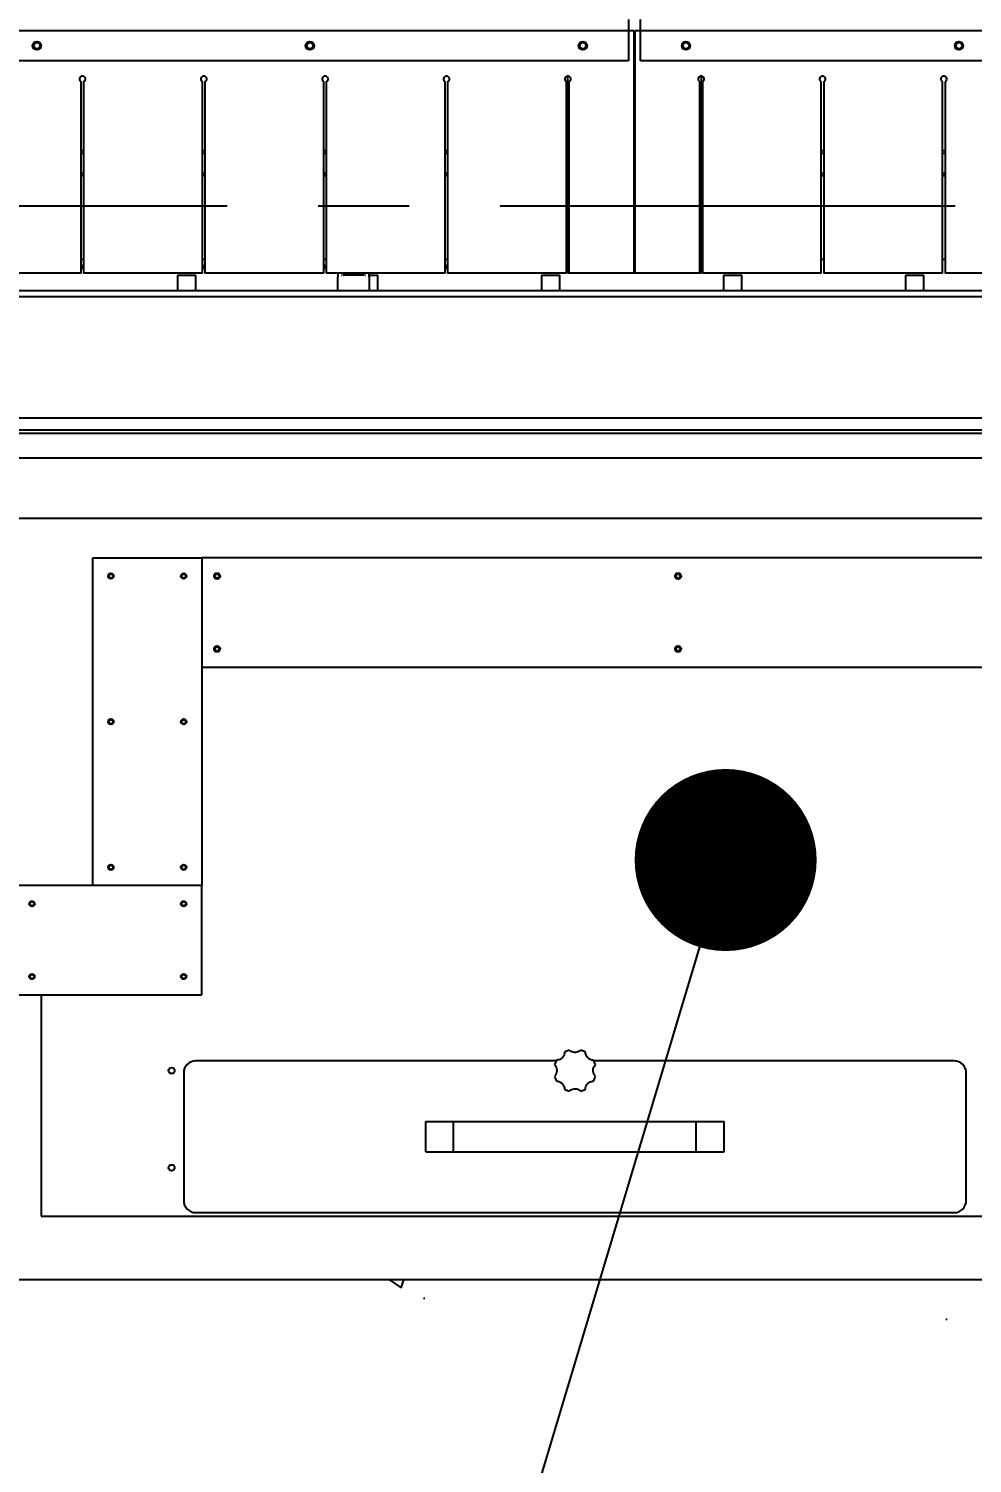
# Model space of a CAD drawing. Extents: x 28911 to 70911, y -59 to 29641.
# Drawn here: x 38933 to 39710, y 5682 to 6864 of the extents above; entities that cross this region are included whole.
import ezdxf

# ---------------------------------------------------------------- set-up
doc = ezdxf.new("R2010")
doc.units = 0
doc.header["$LTSCALE"] = 300
doc.header["$MEASUREMENT"] = 0
doc.linetypes.add('CENTRO', pattern=[2, 1.25, -0.25, 0.25, -0.25])
doc.layers.add('.', color=6, linetype='Continuous')
doc.layers.add('ASSI', color=254, linetype='CENTRO')
doc.styles.get("Standard").update_dxf_attribs({"font": 'STANDARD'})
doc.dimstyles.new('sc1a100$0', dxfattribs={"dimscale": 100, "dimtxt": 3, "dimasz": 3, "dimexe": 0, "dimexo": 0, "dimgap": 1, "dimtad": 1, "dimzin": 12, "dimdsep": 46, "dimtxsty": 'Standard', "dimblk": 'CLOSEDBLANK', "dimcen": 1, "dimclrd": 253, "dimclre": 253, "dimclrt": 2, "dimadec": 0, "dimazin": 3, "dimtfac": 1, "dimtmove": 0, "dimatfit": 1, "dimldrblk": 'CLOSEDBLANK', "dimfxl": 1, "dimtolj": 1, "dimtzin": 0, "dimarcsym": 0})
doc.dimstyles.new('sc1a50_pollici', dxfattribs={"dimscale": 50, "dimtxt": 3, "dimasz": 3, "dimexe": 0, "dimexo": 0, "dimgap": 1, "dimtad": 1, "dimzin": 12, "dimdsep": 46, "dimtxsty": 'Standard', "dimblk": 'CLOSEDBLANK', "dimcen": 1, "dimclrd": 253, "dimclre": 253, "dimclrt": 2, "dimadec": 0, "dimazin": 3, "dimtfac": 1, "dimtmove": 0, "dimatfit": 1, "dimldrblk": 'CLOSEDBLANK', "dimfxl": 1, "dimtolj": 1, "dimtzin": 0, "dimarcsym": 0})

# ---------------------------------------------------------------- blocks, each defined once
blk = doc.blocks.new('A$C714e681e')
at = {"color": 7, "linetype": 'Continuous', "lineweight": 25}
for p, q in [((249.6, 1029.5), (1449.6, 1029.5)), ((1449.6, 1038.5), (1449.6, 1029.5)), ((1449.6, 1029.5), (1454.1, 1029.5)), ((1449.6, 1029.5), (1449.6, 1004.5)), ((1454.1, 1029.5), (1454.1, 829.5)), ((1455.1, 829.5), (1455.1, 1029.5)), ((1455.1, 1029.5), (1459.6, 1029.5)), ((1459.6, 1029.5), (1459.6, 1038.5)), ((1459.6, 1029.5), (2659.6, 1029.5)), ((1459.6, 1004.5), (1459.6, 1029.5)), ((1449.6, 1004.5), (249.6, 1004.5)), ((2659.6, 1004.5), (1459.6, 1004.5)), ((998.6, 829.5), (998.6, 987.2)), ((1000.6, 987.2), (1000.6, 829.5)), ((1098.6, 829.5), (1098.6, 987.2)), ((1100.6, 987.2), (1100.6, 829.5)), ((1198.6, 829.5), (1198.6, 987.2)), ((1200.6, 987.2), (1200.6, 829.5)), ((1298.6, 829.5), (1298.6, 987.2)), ((1300.6, 987.2), (1300.6, 829.5)), ((1398.6, 829.5), (1398.6, 987.2)), ((1399.6, 829.5), (1399.6, 992)), ((1400.6, 987.2), (1400.6, 829.5)), ((1508.6, 829.5), (1508.6, 987.2)), ((1509.6, 992), (1509.6, 829.5)), ((1510.6, 987.2), (1510.6, 829.5)), ((1608.6, 829.5), (1608.6, 987.2)), ((1610.6, 987.2), (1610.6, 829.5)), ((1708.6, 829.5), (1708.6, 987.2)), ((1710.6, 987.2), (1710.6, 829.5)), ((998.6, 930.5), (1000.6, 930.5)), ((998.6, 928.5), (1000.6, 928.5)), ((1098.6, 930.5), (1100.6, 930.5)), ((1098.6, 928.5), (1100.6, 928.5)), ((1198.6, 930.5), (1200.6, 930.5)), ((1198.6, 928.5), (1200.6, 928.5)), ((1298.6, 930.5), (1300.6, 930.5)), ((1298.6, 928.5), (1300.6, 928.5)), ((1398.6, 930.5), (1399.6, 930.5)), ((1398.6, 928.5), (1399.6, 928.5)), ((1509.6, 930.5), (1510.6, 930.5)), ((1509.6, 928.5), (1510.6, 928.5)), ((1608.6, 930.5), (1610.6, 930.5)), ((1608.6, 928.5), (1610.6, 928.5)), ((1708.6, 930.5), (1710.6, 930.5)), ((1708.6, 928.5), (1710.6, 928.5)), ((998.6, 912), (1000.6, 912)), ((1098.6, 912), (1100.6, 912)), ((1198.6, 912), (1200.6, 912)), ((1298.6, 912), (1300.6, 912)), ((1398.6, 912), (1399.6, 912)), ((1509.6, 912), (1510.6, 912)), ((1608.6, 912), (1610.6, 912)), ((1708.6, 912), (1710.6, 912)), ((998.6, 910), (1000.6, 910)), ((1098.6, 910), (1100.6, 910)), ((1198.6, 910), (1200.6, 910)), ((1298.6, 910), (1300.6, 910)), ((1398.6, 910), (1399.6, 910)), ((1509.6, 910), (1510.6, 910)), ((1608.6, 910), (1610.6, 910)), ((1708.6, 910), (1710.6, 910)), ((998.6, 841), (1000.6, 841)), ((1098.6, 841), (1100.6, 841)), ((1198.6, 841), (1200.6, 841)), ((1298.6, 841), (1300.6, 841)), ((1398.6, 841), (1399.6, 841)), ((1509.6, 840.5), (1510.6, 840.5)), ((1608.6, 841), (1610.6, 841)), ((1708.6, 841), (1710.6, 841)), ((998.6, 829.5), (900.6, 829.5)), ((999.8, 832.9), (998.6, 837.5)), ((1000.6, 832.3), (1000.6, 832.3)), ((1098.6, 829.5), (1000.6, 829.5)), ((1078.1, 828), (1078.1, 815)), ((1078.1, 828), (1093.1, 828)), ((1093.1, 815), (1093.1, 828)), ((1099.8, 832.9), (1098.6, 837.5)), ((1100.6, 832.3), (1100.6, 832.3)), ((1198.6, 829.5), (1100.6, 829.5)), ((1199.8, 832.9), (1198.6, 837.5)), ((1200.6, 832.3), (1200.6, 832.3)), ((1298.6, 829.5), (1200.6, 829.5)), ((1210.2, 829.5), (1210.1, 827.2)), ((1213.8, 827.4), (1213.4, 827.6)), ((1215.4, 828), (1214.6, 828)), ((1214.9, 828.5), (1214.9, 829.5)), ((1230.8, 828), (1215.4, 828)), ((1231.6, 828), (1230.8, 828)), ((1231.3, 829.5), (1231.3, 828.5)), ((1232.8, 827.6), (1232.4, 827.4)), ((1236.1, 827.2), (1236, 829.5)), ((1236.1, 828), (1243.1, 828)), ((1243.1, 815), (1243.1, 828)), ((1299.8, 832.9), (1298.6, 837.5)), ((1300.6, 832.3), (1300.6, 832.3)), ((1398.6, 829.5), (1300.6, 829.5)), ((1378.1, 828), (1393.1, 828)), ((1378.1, 828), (1378.1, 815)), ((1393.1, 815), (1393.1, 828)), ((1399.6, 833.7), (1398.6, 837.5)), ((1400.6, 829.5), (1399.6, 829.5)), ((1454.1, 829.5), (1400.6, 829.5)), ((1455.1, 829.5), (1454.1, 829.5)), ((1508.6, 829.5), (1455.1, 829.5)), ((1509.6, 829.5), (1508.6, 829.5)), ((1608.6, 829.5), (1510.6, 829.5)), ((1528.1, 828), (1543.1, 828)), ((1528.1, 828), (1528.1, 815)), ((1543.1, 815), (1543.1, 828)), ((1708.6, 829.5), (1610.6, 829.5)), ((1678.1, 828), (1693.1, 828)), ((1678.1, 828), (1678.1, 815)), ((1693.1, 815), (1693.1, 828)), ((1808.6, 829.5), (1710.6, 829.5)), ((1210.1, 827.2), (1210.1, 826.8)), ((1210.1, 826.8), (1210.1, 826.5)), ((1210.1, 815.5), (1210.1, 826.5)), ((1236.1, 827.2), (1236.1, 826.8)), ((1236.1, 826.5), (1236.1, 826.8)), ((1236.1, 826.5), (1236.1, 815.5)), ((3760.6, 810), (360.6, 810)), ((2055.6, 815), (390.6, 815)), ((3760.6, 710), (360.6, 710)), ((472.6, 700.5), (3648.6, 700.5)), ((3648.5, 697.5), (472.7, 697.5)), ((513.1, 677.5), (3608.1, 677.5)), ((3588.1, 627.5), (533.1, 627.5)), ((1008.1, 325), (1008.1, 595)), ((1008.1, 595), (1098.1, 595)), ((1098.1, 595), (1098.1, 325)), ((1098.1, 595), (1098.1, 505)), ((3023.1, 595), (1098.1, 595)), ((1098.1, 505), (3023.1, 505)), ((1098.1, 325), (943.1, 325)), ((1098.1, 325), (1008.1, 325)), ((1098.1, 235), (1098.1, 325)), ((943.1, 235), (1098.1, 235)), ((965.6, 235), (965.6, 52.5)), ((1390, 180.5), (1093.1, 180.5)), ((1718.1, 180.5), (1421.2, 180.5)), ((1083.1, 170.5), (1083.1, 65.5)), ((1728.1, 65.5), (1728.1, 170.5)), ((1282.6, 130.5), (1303.6, 130.5)), ((1282.6, 105.5), (1282.6, 130.5)), ((1303.6, 130.5), (1305.6, 130.5)), ((1305.6, 105.5), (1305.6, 130.5)), ((1305.6, 130.5), (1309.6, 130.5)), ((1309.6, 130.5), (1501.6, 130.5)), ((1501.6, 130.5), (1505.6, 130.5)), ((1505.6, 105.5), (1505.6, 130.5)), ((1505.6, 130.5), (1507.6, 130.5)), ((1507.6, 130.5), (1528.6, 130.5)), ((1528.6, 105.5), (1528.6, 130.5)), ((1282.6, 105.5), (1303.6, 105.5)), ((1303.6, 105.5), (1305.6, 105.5)), ((1305.6, 105.5), (1309.6, 105.5)), ((1309.6, 105.5), (1501.6, 105.5)), ((1501.6, 105.5), (1505.6, 105.5)), ((1505.6, 105.5), (1507.6, 105.5)), ((1507.6, 105.5), (1528.6, 105.5)), ((965.6, 52.5), (3155.6, 52.5)), ((1093.1, 55.5), (1718.1, 55.5))]:
    blk.add_line(p, q, dxfattribs=at)
for centre, radius in [((962.1, 1017), 3.5), ((962.1, 1017), 3.25), ((962.1, 1017), 2.5), ((1187.1, 1017), 3.5), ((1187.1, 1017), 3.25), ((1187.1, 1017), 2.5), ((1412.1, 1017), 3.5), ((1412.1, 1017), 3.25), ((1412.1, 1017), 2.5), ((1497.1, 1017), 3.5), ((1497.1, 1017), 3.25), ((1497.1, 1017), 2.5), ((1722.1, 1017), 3.5), ((1722.1, 1017), 3.25), ((1722.1, 1017), 2.5), ((1023.1, 580), 2.25), ((1023.1, 580), 1.65), ((1083.1, 580), 2.25), ((1083.1, 580), 1.65), ((1110.6, 580), 2.5), ((1110.6, 580), 1.65), ((1490.6, 580), 2.5), ((1490.6, 580), 1.65), ((1110.6, 520), 2.5), ((1110.6, 520), 1.65), ((1490.6, 520), 2.5), ((1490.6, 520), 1.65), ((1023.1, 460), 2.25), ((1023.1, 460), 1.65), ((1083.1, 460), 2.25), ((1083.1, 460), 1.65), ((1023.1, 340), 2.25), ((1023.1, 340), 1.65), ((1083.1, 340), 2.25), ((1083.1, 340), 1.65), ((958.1, 310), 2.25), ((958.1, 310), 1.65), ((1083.1, 310), 2.25), ((1083.1, 310), 1.65), ((958.1, 250), 2.25), ((958.1, 250), 1.65), ((1083.1, 250), 2.25), ((1083.1, 250), 1.65), ((1073.1, 172.5), 2.5), ((1073.1, 92.5), 2.5)]:
    blk.add_circle(centre, radius, dxfattribs=at)
for centre, radius, start, end in [((999.6, 989.5), 2.5, 293.5782, 246.4218), ((1099.6, 989.5), 2.5, 293.5782, 246.4218), ((1199.6, 989.5), 2.5, 293.5782, 246.4218), ((1299.6, 989.5), 2.5, 293.5782, 246.4218), ((1399.6, 989.5), 2.5, 293.5782, 246.4218), ((1509.6, 989.5), 2.5, 293.5782, 246.4218), ((1609.6, 989.5), 2.5, 293.5782, 246.4218), ((1709.6, 989.5), 2.5, 293.5782, 246.4218), ((1000.6, 833.1), 0.75, 195, 270), ((1100.6, 833.1), 0.75, 195, 270), ((1200.6, 833.1), 0.75, 195, 270), ((1300.6, 833.1), 0.75, 195, 270), ((1210.6, 815.5), 0.5, 180, 270), ((1235.6, 815.5), 0.5, 270, 0), ((1405.6, 172.5), 17.5, 105.7062, 119.2938), ((1405.6, 172.5), 17.5, 60.7062, 74.2938), ((1093.1, 170.5), 10, 90, 180), ((1405.6, 172.5), 17.5, 150.7062, 164.2938), ((1405.6, 172.5), 17.5, 15.7062, 29.2938), ((1718.1, 170.5), 10, 0, 90), ((1405.6, 172.5), 17.5, 195.7062, 209.2938), ((1405.6, 172.5), 17.5, 330.7062, 344.2938), ((1405.6, 172.5), 17.5, 240.7062, 254.2938), ((1405.6, 172.5), 17.5, 285.7062, 299.2938), ((1093.1, 65.5), 10, 180, 270), ((1718.1, 65.5), 10, 270, 0)]:
    blk.add_arc(centre, radius, start, end, dxfattribs=at)
for centre, major_axis, start_param, end_param in [((1213.4, 826.7), (1.43, -1.25), 1.861316, 1.969456), ((1232.8, 826.7), (1.43, 1.25), 1.172137, 1.280276)]:
    blk.add_ellipse(centre, major_axis=major_axis, ratio=0.369226, start_param=start_param, end_param=end_param, dxfattribs=at)
for points in [[(1214.9, 828.5), (1214.9, 828.4), (1214.9, 828.3), (1215, 828.1), (1215.2, 828), (1215.3, 828), (1215.3, 828)], [(1231.3, 828.5), (1231.3, 828.4), (1231.3, 828.3), (1231.2, 828.1), (1231, 828), (1230.9, 828), (1230.9, 828)]]:
    blk.add_open_spline(points, degree=3, dxfattribs=at)
for points, knots in [([(1410.3, 189.3), (1409.8, 188.9), (1408.6, 188), (1406.4, 187.4), (1404.2, 187.5), (1402.3, 188.2), (1401.3, 189), (1400.9, 189.3)], [0, 0, 0, 0, 0.2150888, 0.4308272, 0.6343164, 0.8324887, 1, 1, 1, 1]), ([(1397, 187.8), (1396.9, 187), (1396.8, 185.6), (1395.6, 183.6), (1394, 182.1), (1392.1, 181.3), (1390.9, 181.1), (1390.3, 181.1)], [0, 0, 0, 0, 0.215089, 0.430827, 0.634316, 0.832489, 1, 1, 1, 1]), ([(1420.9, 181.1), (1420.1, 181.2), (1418.7, 181.3), (1416.7, 182.5), (1415.2, 184.1), (1414.4, 186), (1414.2, 187.2), (1414.2, 187.8)], [0, 0, 0, 0, 0.215089, 0.430827, 0.634316, 0.832489, 1, 1, 1, 1]), ([(1388.8, 177.2), (1389.2, 176.7), (1390.1, 175.5), (1390.7, 173.3), (1390.6, 171.1), (1389.9, 169.2), (1389.1, 168.2), (1388.8, 167.8)], [0, 0, 0, 0, 0.215089, 0.430827, 0.634316, 0.832489, 1, 1, 1, 1]), ([(1422.4, 167.8), (1422, 168.3), (1421.1, 169.5), (1420.5, 171.7), (1420.6, 173.9), (1421.3, 175.8), (1422.1, 176.8), (1422.4, 177.2)], [0, 0, 0, 0, 0.215089, 0.430827, 0.634316, 0.832489, 1, 1, 1, 1]), ([(1390.3, 163.9), (1391.1, 163.8), (1392.5, 163.7), (1394.5, 162.5), (1396, 160.9), (1396.8, 159), (1397, 157.8), (1397, 157.2)], [0, 0, 0, 0, 0.215089, 0.430827, 0.634316, 0.832489, 1, 1, 1, 1]), ([(1400.9, 155.7), (1401.4, 156.1), (1402.6, 157), (1404.8, 157.6), (1407, 157.5), (1408.9, 156.8), (1409.9, 156), (1410.3, 155.7)], [0, 0, 0, 0, 0.215089, 0.430827, 0.634316, 0.832489, 1, 1, 1, 1]), ([(1414.2, 157.2), (1414.3, 158), (1414.4, 159.4), (1415.6, 161.4), (1417.2, 162.9), (1419.1, 163.7), (1420.3, 163.9), (1420.9, 163.9)], [0, 0, 0, 0, 0.215089, 0.430827, 0.634316, 0.832489, 1, 1, 1, 1])]:
    blk.add_open_spline(points, degree=3, knots=knots, dxfattribs=at)
blk = doc.blocks.new('_ClosedBlank')
at = {"color": 0, "linetype": 'ByBlock', "lineweight": -2}
for p, q in [((-1, 0.1667), (0, 0)), ((-1, 0.1667), (-1, -0.1667)), ((0, 0), (-1, -0.1667))]:
    blk.add_line(p, q, dxfattribs=at)
blk = doc.blocks.new('*D59')
at = {"color": 253, "lineweight": -2, "ltscale": 50, "transparency": 16777216}
for p, q in [((37900.9, 6180.3), (37900.9, 3552.7)), ((42174.9, 6180.3), (42174.9, 3552.7)), ((41874.9, 3552.7), (38200.9, 3552.7))]:
    blk.add_line(p, q, dxfattribs=at)
at = {"layer": 'DEFPOINTS', "color": 0, "ltscale": 50, "transparency": 16777216}
for p in [(37900.9, 6180.3), (42174.9, 6180.3), (37900.9, 3552.7)]:
    blk.add_point(p, dxfattribs=at)
at = {"color": 253, "lineweight": -2, "ltscale": 50, "transparency": 16777216, "xscale": 300, "yscale": 300, "zscale": 300, "rotation": 180}
blk.add_blockref('_ClosedBlank', (37900.9, 3552.7), dxfattribs=at)
at = {"color": 253, "lineweight": -2, "ltscale": 50, "transparency": 16777216, "xscale": 300, "yscale": 300, "zscale": 300}
blk.add_blockref('_ClosedBlank', (42174.9, 3552.7), dxfattribs=at)
at = {"color": 2, "ltscale": 50, "transparency": 16777216, "insert": (40037.9, 3802.7), "char_height": 300, "attachment_point": 5}
blk.add_mtext('\\A1;4274', dxfattribs=at)

msp = doc.modelspace()

# ---------------------------------------------------------------- hatches: boundary and pattern name
at = {"layer": '.'}
h = msp.add_hatch(dxfattribs=at)
h.set_pattern_fill('AR-CONC', color=253, scale=200)
h.set_pattern_definition([(50, (-75681.1, -13135.8), (1434.52, -125.504), [150, -1650]), (355, (-75681, -13135.8), (-277.503, 1504.384), [120, -1320]), (100.4514, (-75561.5, -13146.2), (1157.018, 1378.88), [127.48, -1402.284]), (46.1842, (-75681, -12735.8), (2134.483, -331.039), [225, -2475]), (96.6356, (-75503.2, -12763.4), (1869.324, 1948.237), [191.22, -2103.428]), (351.1842, (-75681, -12735.8), (1869.324, 1948.237), [180, -1980]), (21, (-75481.1, -12835.8), (1193.814, -805.238), [150, -1650]), (326, (-75481, -12835.8), (486.63, 1450.3), [120, -1320]), (71.4514, (-75381.6, -12902.9), (1680.445, 645.062), [127.48, -1402.284]), (37.5, (-75681.06, -13135.77), (24.3197, 665.7877), [0, -1304, 0, -1340, 0, -1325]), (7.5, (-75681.06, -13135.8), (526.139, 788.8234), [0, -764, 0, -1274, 0, -505]), (327.5, (-76127.06, -13135.8), (1067.6449, -45.1097), [0, -500, 0, -1560, 0, -2070]), (317.5, (-76327.1, -13135.8), (1166.372, 200.21), [0, -650, 0, -1036, 0, -1470])])
h.paths.add_polyline_path([(45639.718, 5833.338), (45616.07, 5833.338), (45616.07, 5733.338), (45592.546, 5733.338), (45592.546, 5798.729), (45583.494, 5798.729), (45583.494, 5805.782), (45604.323, 5805.782), (45604.323, 5833.338), (33799.981, 5833.338), (33799.981, 4234.595), (45639.718, 4234.595)])

# ---------------------------------------------------------------- linework, layer by layer
at = {"color": 3, "ltscale": 50}
msp.add_line((45685.531, 5833.338), (33857.16, 5833.338), dxfattribs=at)
at = {"layer": 'ASSI'}
msp.add_line((37521.308, 6718.338), (43046.724, 6718.338), dxfattribs=at)

# ---------------------------------------------------------------- block references
at = {"color": 4, "ltscale": 50}
msp.add_blockref('A$C714e681e', (37977.344, 5833.338), dxfattribs=at)

# ---------------------------------------------------------------- dimensions: what is measured, and where the dimension line sits
dim = msp.add_linear_dim(base=(37900.944, 3552.736), p1=(42174.944, 6180.338), p2=(37900.944, 6180.338), dimstyle='sc1a100$0', dxfattribs=at)
dim.commit()
dim.dimension.update_dxf_attribs({"geometry": '*D59', "text_midpoint": (40037.944, 3802.736)})

# ---------------------------------------------------------------- leaders
msp.add_leader([(39507.143, 6179.364), (38525.235, 2908.877), (38530.119, 2552.949)], dimstyle='sc1a50_pollici', override={"dimtad": 0, "dimldrblk": 'Dot'})

doc.saveas('drawing.dxf')
